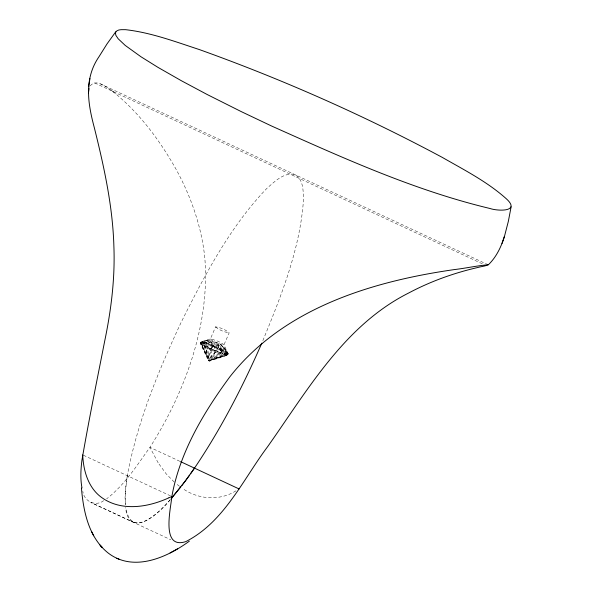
<?xml version="1.0" encoding="UTF-8"?>
<svg xmlns="http://www.w3.org/2000/svg" width="592" height="592" viewBox="0 0 592 592"><rect width="100%" height="100%" fill="white"/><g stroke="black" fill="none" stroke-linecap="round" stroke-linejoin="round"><path stroke-width="0.44" stroke-dasharray="2.96 2.22" d="M125.238 493.136L125.267 504.754M125.312 492.011L127.28 475.694C137.277 422.074 158.234 371.191 181.3 322.011C204.973 274.688 230.044 226.684 267.014 188.212C274.51 181.796 282.998 172.945 293.773 174.218C303.526 178.059 303.185 190.757 303.504 199.511C300.159 249.091 281.141 295.993 262.508 341.517M200.88 342.613L200.533 343.419L209.072 360.558L224.856 354.771L225.508 349.813C220.712 342.191 208.946 338.217 200.732 342.405C210.338 341.577 222.851 344.359 228.024 353.646L227.269 355.082L209.072 360.558L200.577 342.761L207.37 357.176L203.352 343.101L205.905 340.666L210.641 340.681L210.708 341.784L212.817 345.395L222.903 350.101L228.024 353.646L227.676 354.453L212.639 359.64L224.856 354.771L227.269 355.082L227.617 354.268L225.508 349.813L222.784 346.779L222.037 346.86L220.698 348.695L216.095 350.864C210.841 348.725 204.788 346.66 200.88 342.613L205.905 340.666L209.894 340.763M227.831 354.652L209.072 360.558L207.4 344.3L207.748 343.493L210.708 341.784L215.473 342.324L222.903 350.101L222.555 350.908L212.395 359.218L226.026 352.987L226.373 352.181L224.583 348.259L223.532 346.697L222.784 346.779M214.533 343.974L210.419 349.354L209.072 360.558L217.789 348.525L218.448 344.929L218.145 343.567M218.145 347.711L218.455 344.929L220.816 344.818L224.583 348.259L228.024 353.646M127.28 475.694L125.704 487.371L125.067 497.509L125.378 505.99M218.448 344.929L212.817 345.395L210.745 358.323L222.555 350.908L224.59 351.774L227.676 354.453M200.895 342.021L200.592 343.871L208.303 360.498L208.917 360.854L209.657 361.083L227.002 355.341L228.164 353.868L223.85 344.514L218.404 341.399L210.767 338.809L201.11 341.828C207.119 348.103 219.077 352.684 228.164 353.868M200.533 343.419L202.183 344.884L207.622 357.598L205.653 346.964L206.83 342.22L209.146 340.844L211.862 342.724L216.095 350.864L223.258 353.69L227.987 354.297M210.352 338.905C213.867 342.05 219.225 344.255 223.961 344.87L229.185 332.808C225.619 329.67 220.313 327.465 215.562 326.858L210.434 338.846M215.562 326.858C219.077 330.003 224.442 332.208 229.178 332.815M203.352 343.101L209.953 344.944L212.469 346.202L208.665 357.479L203.352 343.101L200.94 342.798L201.295 341.984L210.708 341.784M89.547 87.261L89.799 86.684M200.51 343.005L200.925 342.22M200.829 343.538L201.036 343.071M201.435 342.613L201.643 342.139M201.665 344.278L201.865 343.804M202.649 342.768L202.856 342.294M224.856 354.771L210.419 349.354L205.653 346.964L202.975 345.188L203.174 344.714M204.307 343.153L204.506 342.679L207.748 343.493L212.817 345.395M204.721 346.231L204.921 345.765M206.334 343.752L206.541 343.279M206.823 347.371L207.03 346.905M208.673 344.544L208.872 344.078M209.213 348.57L209.413 348.103M211.218 345.499L211.418 345.032M211.81 349.783L212.01 349.31M212.469 346.202L213.882 346.579L214.082 346.113M222.555 350.908L215.244 347.097L215.399 346.742M214.482 350.945L214.681 350.479M216.554 347.748L216.753 347.275M206.009 346.157L217.205 345.225L220.698 348.695L220.809 353.572L211.351 359.337L216.095 350.864M217.138 352.025L217.345 351.559M219.144 348.954L219.351 348.488M219.684 352.98L219.891 352.514M221.534 350.153L221.741 349.687M222.022 353.779L222.222 353.306M223.643 351.293L223.843 350.827M224.057 354.379L224.257 353.905M225.382 352.344L225.589 351.87M225.707 354.763L225.915 354.29M226.699 353.254L226.899 352.78M226.921 354.919L227.121 354.445M227.528 353.986L227.728 353.52M227.639 354.837L228.046 354.053M90.228 85.892C95.985 78.433 105.975 86.787 111.548 90.487C138.602 111.696 159.559 139.853 176.275 169.652C191.12 196.877 201.583 226.773 204.795 257.705C210.182 323.891 185.126 391.941 150.168 446.975M179.864 461.309L149.917 447.33C136.9 465.512 124.564 485.026 106.627 498.827M210.767 348.54L212.965 345.55M170.185 499.729C159.048 514.374 128.797 539.334 125.548 507.485M170.274 499.692C159.648 511.288 131.972 540.977 125.674 507.677M222.903 350.101L224.583 348.259M215.74 351.67L209.265 358.493L205.653 346.964M235.956 490.812C219.691 501.232 197.943 499.485 182.484 488.378M103.704 500.669C95.623 506.93 83.968 501.409 82.813 491.316M206.83 342.22L202.538 344.078L202.183 344.884L202.975 345.188M201.11 341.828C210.708 343.316 220.387 347.63 228.142 353.468M209.316 361.009L208.798 360.794M213.882 346.579L215.244 347.097M134.273 522.655L90.776 502.43L170.792 539.763M100.529 83.946L487.268 264.372M94.69 82.954L483.301 264.276M83.42 455.226L170.466 495.844M203.7 342.294L204.506 342.679M208.739 360.772L208.34 360.469L209.664 361.053M179.539 486.328L175.609 483.25M111.548 90.487L115.847 93.862M174.263 482.088L166.123 473.778L158.301 463.033M220.698 348.695L225.212 353.964M158.168 462.826L149.917 447.33M200.621 343.597C207.481 349.739 217.937 354.038 227.173 355.23C220.32 349.08 209.864 344.788 200.621 343.597"/><path stroke-width="0.89" d="M81.992 487.971C80.238 478.832 80.786 469.426 81.933 460.25C88.778 420.461 96.873 380.878 104.658 341.258C111.155 310.104 115.137 278.277 113.886 246.398C112.754 206.231 104.037 166.774 94.38 127.924C88.008 103.955 83.613 79.099 99.012 56.691L107.048 43.867L115.78 31.746M88.467 92.803L89.118 88.526M171.858 496.496C179.783 452.273 203.574 412.506 229.874 376.793C283.546 308.277 371.561 281.422 454.508 269.56C465.734 268.257 476.841 265.727 488.104 264.757C485.825 266.119 480.963 266.541 477.87 267.473C453.879 272.993 430.495 281.407 408.746 292.966C344.463 325.215 307.625 390.069 267.673 446.62C242.846 479.712 224.25 522.003 185.77 541.628C160.669 549.753 170.844 508.417 171.858 496.496L168.92 497.805M89.947 78.529L88.645 86.61M511.125 206.786L508.343 221.364L504.591 235.89C501.343 246.546 496.451 257.032 488.296 264.839M502.001 243.46L504.399 236.511M261.812 343.16C242.838 386.554 221.016 428.845 194.494 468.131L190.535 473.822M194.494 468.131L185.614 480.63L171.332 498.383M189.551 475.206L181.825 485.655M180.878 486.883L171.221 498.619M189.359 541.147C166.907 557.62 133.511 572.383 108.321 553.135C88.785 537.751 83.376 511.495 81.452 488.015M238.369 489.362L239.05 488.925L180.56 461.634M170.104 552.935L177.496 548.858M168.653 497.916C147.941 507.381 121.375 511.666 101.691 497.539C88.238 487.889 83.361 470.714 82.725 454.908M116.698 558.241L119.096 559.225M100.707 545.905L102.024 547.267L99.826 544.869M91.471 531.335L93.691 535.797M115.418 32.59L115.832 35.268L118.148 38.746L125.201 45.406L140.97 56.765L157.968 67.362L181.522 80.815L207.274 94.565L241.336 111.651L271.721 126.081C342.701 157.805 414.23 190.395 490.117 208.525C497.902 211.196 520.79 212.01 506.456 198.897C487.46 181.811 464.402 170.067 442.372 157.442C364.124 115.514 282.687 79.417 199.112 49.484C175.04 41.61 150.923 32.545 125.608 29.681C122.226 29.807 117.275 28.86 115.418 32.59"/></g></svg>
